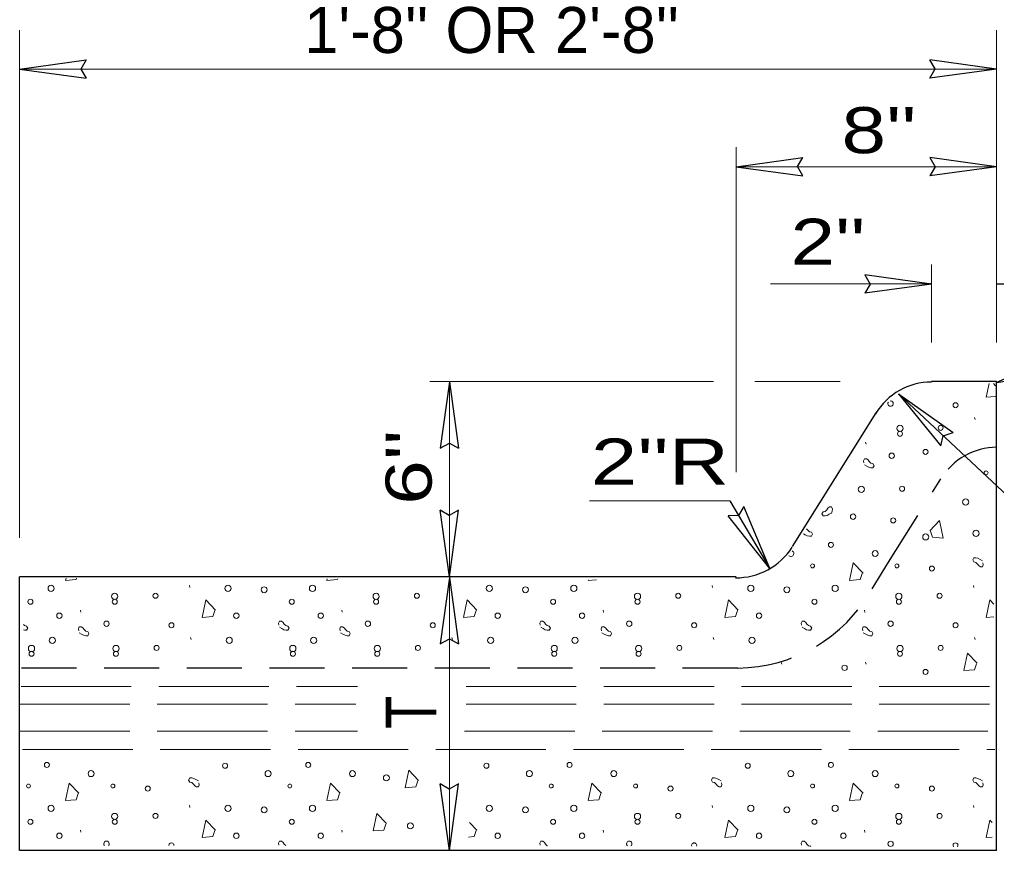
# Model space of a CAD drawing. Extents: x -516 to -145, y 130 to 404.
# Drawn here: x -426.32 to -401.32, y 205.73 to 227 of the extents above; entities that cross this region are included whole.
import ezdxf

# ---------------------------------------------------------------- set-up
doc = ezdxf.new("R2010")
doc.units = 0
doc.header["$LTSCALE"] = 0.47
doc.linetypes.add('LONG_DASHED', pattern=[7.5, 6, -1.5])
doc.linetypes.add('MEDIUM_DASHED', pattern=[4.5, 3, -1.5])
doc.layers.add('1', color=7, linetype='Continuous', lineweight=13)
doc.layers.add('2', color=7, linetype='Continuous', lineweight=13)

msp = doc.modelspace()

# ---------------------------------------------------------------- linework, layer by layer
at = {"layer": '1', "lineweight": 25}
for p, q in [((-426.3162, 225.7326), (-424.6132, 225.9666)), ((-401.3169, 225.7343), (-403.0199, 225.9683)), ((-426.3162, 225.7326), (-424.6132, 225.4986)), ((-401.3169, 225.7343), (-403.0199, 225.5003)), ((-407.9754, 223.2342), (-406.2724, 223.4682)), ((-401.3177, 223.2327), (-403.0207, 223.4667)), ((-407.9757, 223.2333), (-407.9332, 223.2333)), ((-407.9754, 223.2342), (-406.2724, 223.0002)), ((-401.3177, 223.2327), (-403.0207, 222.9987)), ((-401.3174, 223.2335), (-401.3599, 223.2335)), ((-402.9777, 220.2327), (-404.6807, 220.4667)), ((-402.9777, 220.2327), (-404.6807, 219.9987)), ((-402.9774, 220.2335), (-403.0199, 220.2335)), ((-415.3158, 217.7323), (-415.5498, 216.0293)), ((-415.3167, 217.7326), (-415.3167, 217.6901)), ((-415.3158, 217.7323), (-415.0818, 216.0293)), ((-403.826, 217.4228), (-403.795, 217.3938)), ((-403.8252, 217.4232), (-402.7431, 216.0875)), ((-403.8252, 217.4232), (-402.4229, 216.4288)), ((-407.1178, 212.954), (-407.7805, 214.5402)), ((-415.3173, 212.7403), (-415.5513, 214.4433)), ((-415.3173, 212.7403), (-415.0833, 214.4433)), ((-407.1178, 212.954), (-408.1837, 214.3026)), ((-415.3165, 212.7399), (-415.3165, 212.7824)), ((-407.1169, 212.9542), (-407.1385, 212.9908)), ((-415.3158, 212.7239), (-415.5498, 211.0209)), ((-415.3167, 212.7243), (-415.3167, 212.6818)), ((-415.3158, 212.7239), (-415.0818, 211.0209)), ((-415.3173, 205.7346), (-415.5513, 207.4376)), ((-415.3173, 205.7346), (-415.0833, 207.4376)), ((-415.3165, 205.7343), (-415.3165, 205.7768))]:
    msp.add_line(p, q, dxfattribs=at)
at = {"layer": '1'}
for p, q in [((-401.3403, 217.6305), (-401.3947, 217.6871)), ((-414.6112, 206.2533), (-414.8007, 206.4507))]:
    msp.add_line(p, q, dxfattribs=at)
at = {"layer": '1', "lineweight": 25}
for points in [[(-424.6132, 225.9666), (-424.745, 225.7302), (-424.6132, 225.4986)], [(-403.0199, 225.5003), (-402.8882, 225.7367), (-403.0199, 225.9683)], [(-406.2724, 223.0002), (-406.4042, 223.2366), (-406.2724, 223.4682)], [(-403.0207, 223.4667), (-402.889, 223.2303), (-403.0207, 222.9987)], [(-404.6807, 220.4667), (-404.549, 220.2303), (-404.6807, 219.9987)], [(-402.7431, 216.0875), (-402.6774, 216.3501), (-402.4229, 216.4288)], [(-415.5498, 216.0293), (-415.3134, 216.161), (-415.0818, 216.0293)], [(-407.7805, 214.5402), (-407.9173, 214.3067), (-408.1837, 214.3026)], [(-415.0833, 214.4433), (-415.3197, 214.3115), (-415.5513, 214.4433)], [(-415.5498, 211.0209), (-415.3134, 211.1527), (-415.0818, 211.0209)], [(-415.0833, 207.4376), (-415.3197, 207.3058), (-415.5513, 207.4376)]]:
    msp.add_lwpolyline(points, dxfattribs=at)
at = {"layer": '1'}
for points in [[(-401.5037, 217.6871), (-401.5777, 217.333), (-401.3424, 217.3512)], [(-401.8638, 216.7683), (-401.8763, 216.8172), (-401.8778, 216.8185)], [(-404.6648, 216.1838), (-404.6523, 216.135), (-404.6508, 216.1337)], [(-404.6965, 215.6035), (-404.6342, 215.5723), (-404.5822, 215.5412), (-404.5302, 215.5307), (-404.4782, 215.5307), (-404.447, 215.5827), (-404.4782, 215.6347), (-404.5302, 215.6452), (-404.5717, 215.6867), (-404.603, 215.7283), (-404.6445, 215.7595), (-404.6965, 215.7595), (-404.7173, 215.7075), (-404.707, 215.6555)], [(-405.5353, 214.3692), (-405.5977, 214.338), (-405.6497, 214.3068), (-405.7017, 214.2963), (-405.7537, 214.2963), (-405.7848, 214.3483), (-405.7537, 214.4003), (-405.7017, 214.4108), (-405.6602, 214.4523), (-405.6288, 214.494), (-405.5873, 214.5252), (-405.5353, 214.5252), (-405.5145, 214.4732), (-405.5248, 214.4212)], [(-405.524, 214.4192), (-405.5365, 214.3703), (-405.538, 214.369)], [(-403.0217, 213.9172), (-402.772, 214.177), (-402.6785, 213.7298), (-402.9488, 213.7507), (-403.0008, 213.9067)], [(-406.2582, 213.8416), (-406.2083, 213.8167), (-406.1563, 213.7855), (-406.1043, 213.775), (-406.0523, 213.775), (-406.0212, 213.827), (-406.0523, 213.879), (-406.1043, 213.8895), (-406.1458, 213.931), (-406.175, 213.9698)], [(-404.7315, 212.8327), (-404.9812, 213.0925), (-405.0747, 212.6453), (-404.8043, 212.6662), (-404.7523, 212.8222)], [(-401.6745, 213.149), (-401.7368, 213.1802), (-401.7888, 213.2113), (-401.8408, 213.2218), (-401.8928, 213.2218), (-401.924, 213.1698), (-401.8928, 213.1178), (-401.8408, 213.1073), (-401.7993, 213.0658), (-401.768, 213.0242), (-401.7265, 212.993), (-401.6745, 212.993), (-401.6537, 213.045), (-401.664, 213.097)], [(-425.1267, 212.7071), (-425.1397, 212.6453), (-424.8693, 212.6662), (-424.856, 212.7062)], [(-421.9575, 212.4685), (-421.97, 212.5173), (-421.9715, 212.5187)], [(-418.4431, 212.6847), (-418.4513, 212.6453), (-418.181, 212.6662), (-418.1752, 212.6838)], [(-415.2692, 212.4685), (-415.2817, 212.5173), (-415.2832, 212.5187)], [(-411.7595, 212.6623), (-411.763, 212.6453), (-411.5527, 212.6615)], [(-411.5527, 212.6615), (-411.5522, 212.6615), (-411.5518, 212.6615)], [(-408.5808, 212.4685), (-408.5933, 212.5173), (-408.5948, 212.5187)], [(-401.8925, 212.4685), (-401.905, 212.5173), (-401.9065, 212.5187)], [(-421.2995, 211.8868), (-421.5492, 212.1467), (-421.6427, 211.6995), (-421.3723, 211.7203), (-421.3203, 211.8763)], [(-414.6112, 211.8868), (-414.8608, 212.1467), (-414.9543, 211.6995), (-414.684, 211.7203), (-414.632, 211.8763)], [(-407.9228, 211.8868), (-408.1725, 212.1467), (-408.266, 211.6995), (-407.9957, 211.7203), (-407.9437, 211.8763)], [(-401.3825, 212.0408), (-401.4842, 212.1467), (-401.5777, 211.6995), (-401.3849, 211.7143)], [(-424.7585, 211.884), (-424.746, 211.8352), (-424.7445, 211.8338)], [(-418.0702, 211.884), (-418.0577, 211.8352), (-418.0562, 211.8338)], [(-411.3818, 211.884), (-411.3693, 211.8352), (-411.3678, 211.8338)], [(-404.6935, 211.884), (-404.681, 211.8352), (-404.6795, 211.8338)], [(-426.2155, 211.3789), (-426.1895, 211.3737), (-426.1375, 211.3737), (-426.1063, 211.4257), (-426.1375, 211.4777), (-426.1895, 211.4882), (-426.2161, 211.5148)], [(-419.6675, 211.4465), (-419.6052, 211.4153), (-419.5532, 211.3842), (-419.5012, 211.3737), (-419.4492, 211.3737), (-419.418, 211.4257), (-419.4492, 211.4777), (-419.5012, 211.4882), (-419.5427, 211.5297), (-419.574, 211.5713), (-419.6155, 211.6025), (-419.6675, 211.6025), (-419.6883, 211.5505), (-419.678, 211.4985)], [(-412.9792, 211.4465), (-412.9168, 211.4153), (-412.8648, 211.3842), (-412.8128, 211.3737), (-412.7608, 211.3737), (-412.7297, 211.4257), (-412.7608, 211.4777), (-412.8128, 211.4882), (-412.8543, 211.5297), (-412.8857, 211.5713), (-412.9272, 211.6025), (-412.9792, 211.6025), (-413, 211.5505), (-412.9897, 211.4985)], [(-406.2908, 211.4465), (-406.2285, 211.4153), (-406.1765, 211.3842), (-406.1245, 211.3737), (-406.0725, 211.3737), (-406.0413, 211.4257), (-406.0725, 211.4777), (-406.1245, 211.4882), (-406.166, 211.5297), (-406.1973, 211.5713), (-406.2388, 211.6025), (-406.2908, 211.6025), (-406.3117, 211.5505), (-406.3013, 211.4985)], [(-424.7902, 211.3037), (-424.7278, 211.2725), (-424.6758, 211.2413), (-424.6238, 211.2308), (-424.5718, 211.2308), (-424.5407, 211.2828), (-424.5718, 211.3348), (-424.6238, 211.3453), (-424.6653, 211.3868), (-424.6967, 211.4285), (-424.7382, 211.4597), (-424.7902, 211.4597), (-424.811, 211.4077), (-424.8007, 211.3557)], [(-418.1018, 211.3037), (-418.0395, 211.2725), (-417.9875, 211.2413), (-417.9355, 211.2308), (-417.8835, 211.2308), (-417.8523, 211.2828), (-417.8835, 211.3348), (-417.9355, 211.3453), (-417.977, 211.3868), (-418.0083, 211.4285), (-418.0498, 211.4597), (-418.1018, 211.4597), (-418.1227, 211.4077), (-418.1123, 211.3557)], [(-411.4135, 211.3037), (-411.3512, 211.2725), (-411.2992, 211.2413), (-411.2472, 211.2308), (-411.1952, 211.2308), (-411.164, 211.2828), (-411.1952, 211.3348), (-411.2472, 211.3453), (-411.2887, 211.3868), (-411.32, 211.4285), (-411.3615, 211.4597), (-411.4135, 211.4597), (-411.4343, 211.4077), (-411.424, 211.3557)], [(-404.7252, 211.3037), (-404.6628, 211.2725), (-404.6108, 211.2413), (-404.5588, 211.2308), (-404.5068, 211.2308), (-404.4757, 211.2828), (-404.5068, 211.3348), (-404.5588, 211.3453), (-404.6003, 211.3868), (-404.6317, 211.4285), (-404.6732, 211.4597), (-404.7252, 211.4597), (-404.746, 211.4077), (-404.7357, 211.3557)], [(-421.9288, 211.1348), (-421.9413, 211.1837), (-421.9428, 211.185)], [(-415.2405, 211.1348), (-415.253, 211.1837), (-415.2545, 211.185)], [(-408.5522, 211.1348), (-408.5647, 211.1837), (-408.5662, 211.185)], [(-401.8638, 211.1348), (-401.8763, 211.1837), (-401.8778, 211.185)], [(-401.8078, 210.5245), (-402.0575, 210.7843), (-402.151, 210.3372), (-401.8807, 210.358), (-401.8287, 210.514)], [(-406.8242, 210.5503), (-406.8117, 210.5015), (-406.8102, 210.5002)], [(-404.6648, 210.5503), (-404.6523, 210.5015), (-404.6508, 210.5002)], [(-416.1032, 207.5268), (-416.3528, 207.7866), (-416.4463, 207.3394), (-416.176, 207.3603), (-416.124, 207.5163)], [(-421.7395, 207.5155), (-421.8018, 207.5467), (-421.8538, 207.5778), (-421.9058, 207.5883), (-421.9578, 207.5883), (-421.989, 207.5363), (-421.9578, 207.4843), (-421.9058, 207.4738), (-421.8643, 207.4323), (-421.833, 207.3907), (-421.7915, 207.3595), (-421.7395, 207.3595), (-421.7187, 207.4115), (-421.729, 207.4635)], [(-408.3628, 207.5155), (-408.4252, 207.5467), (-408.4772, 207.5778), (-408.5292, 207.5883), (-408.5812, 207.5883), (-408.6123, 207.5363), (-408.5812, 207.4843), (-408.5292, 207.4738), (-408.4877, 207.4323), (-408.4563, 207.3907), (-408.4148, 207.3595), (-408.3628, 207.3595), (-408.342, 207.4115), (-408.3523, 207.4635)], [(-401.6745, 207.5155), (-401.7368, 207.5467), (-401.7888, 207.5778), (-401.8408, 207.5883), (-401.8928, 207.5883), (-401.924, 207.5363), (-401.8928, 207.4843), (-401.8408, 207.4738), (-401.7993, 207.4323), (-401.768, 207.3907), (-401.7265, 207.3595), (-401.6745, 207.3595), (-401.6537, 207.4115), (-401.664, 207.4635)], [(-424.7965, 207.1992), (-425.0462, 207.459), (-425.1397, 207.0118), (-424.8693, 207.0327), (-424.8173, 207.1887)], [(-418.1082, 207.1992), (-418.3578, 207.459), (-418.4513, 207.0118), (-418.181, 207.0327), (-418.129, 207.1887)], [(-411.4198, 207.1992), (-411.6695, 207.459), (-411.763, 207.0118), (-411.4927, 207.0327), (-411.4407, 207.1887)], [(-404.7315, 207.1992), (-404.9812, 207.459), (-405.0747, 207.0118), (-404.8043, 207.0327), (-404.7523, 207.1887)], [(-421.9575, 206.835), (-421.97, 206.8838), (-421.9715, 206.8852)], [(-408.5808, 206.835), (-408.5933, 206.8838), (-408.5948, 206.8852)], [(-401.8925, 206.835), (-401.905, 206.8838), (-401.9065, 206.8852)], [(-421.2995, 206.2533), (-421.5492, 206.5132), (-421.6427, 206.066), (-421.3723, 206.0868), (-421.3203, 206.2428)], [(-416.9215, 206.4213), (-417.1712, 206.6811), (-417.2647, 206.2339), (-416.9943, 206.2548), (-416.9423, 206.4108)], [(-407.9228, 206.2533), (-408.1725, 206.5132), (-408.266, 206.066), (-407.9957, 206.0868), (-407.9437, 206.2428)], [(-401.4247, 206.4512), (-401.4842, 206.5132), (-401.5777, 206.066), (-401.4274, 206.0776)], [(-424.7585, 206.2505), (-424.746, 206.2017), (-424.7445, 206.2003)], [(-418.0702, 206.2505), (-418.0577, 206.2017), (-418.0562, 206.2003)], [(-414.8245, 206.076), (-414.684, 206.0868), (-414.632, 206.2428)], [(-411.3818, 206.2505), (-411.3693, 206.2017), (-411.3678, 206.2003)], [(-404.6935, 206.2505), (-404.681, 206.2017), (-404.6795, 206.2003)], [(-419.5037, 205.8573), (-419.5427, 205.8962), (-419.574, 205.9378), (-419.6155, 205.969), (-419.6675, 205.969), (-419.6883, 205.917), (-419.678, 205.865)], [(-412.8032, 205.8528), (-412.8128, 205.8547), (-412.8543, 205.8962), (-412.8857, 205.9378), (-412.9272, 205.969), (-412.9792, 205.969), (-413, 205.917), (-412.9897, 205.865)], [(-406.0687, 205.8378), (-406.0725, 205.8442), (-406.1245, 205.8547), (-406.166, 205.8962), (-406.1973, 205.9378), (-406.2388, 205.969), (-406.2908, 205.969), (-406.3117, 205.917), (-406.3013, 205.865)]]:
    msp.add_lwpolyline(points, dxfattribs=at)
for centre, radius in [((-402.364, 217.1305), 0.0642), ((-403.786, 216.5373), 0.0797), ((-402.7435, 216.5513), 0.0642), ((-403.7852, 216.4008), 0.0642), ((-403.997, 215.8367), 0.0688), ((-403.1308, 215.9367), 0.0642), ((-401.5818, 215.3988), 0.05), ((-404.774, 214.9782), 0.0797), ((-403.7315, 214.9922), 0.0642), ((-402.1018, 214.6502), 0.0797), ((-404.985, 214.2775), 0.0688), ((-403.9582, 214.181), 0.0642), ((-403.1252, 213.7588), 0.077), ((-401.8393, 213.8482), 0.0797), ((-405.5523, 213.5555), 0.0642), ((-404.4202, 213.3343), 0.077), ((-406.0223, 213.018), 0.05), ((-403.863, 213.018), 0.05), ((-402.9693, 212.95), 0.0642), ((-425.5085, 212.443), 0.0797), ((-420.9795, 212.443), 0.0797), ((-418.8202, 212.443), 0.0797), ((-414.2912, 212.443), 0.0797), ((-412.1318, 212.443), 0.0797), ((-407.6028, 212.443), 0.0797), ((-405.4435, 212.443), 0.0797), ((-423.8797, 212.2375), 0.0797), ((-422.8372, 212.2515), 0.0642), ((-420.057, 212.4062), 0.077), ((-417.1913, 212.2375), 0.0797), ((-416.1488, 212.2515), 0.0642), ((-413.3687, 212.4062), 0.077), ((-410.503, 212.2375), 0.0797), ((-409.4605, 212.2515), 0.0642), ((-406.6803, 212.4062), 0.077), ((-403.8147, 212.2375), 0.0797), ((-402.7722, 212.2515), 0.0642), ((-426.0382, 212.101), 0.0642), ((-423.8788, 212.101), 0.0642), ((-419.3498, 212.101), 0.0642), ((-417.1905, 212.101), 0.0642), ((-412.6615, 212.101), 0.0642), ((-410.5022, 212.101), 0.0642), ((-405.9732, 212.101), 0.0642), ((-403.8138, 212.101), 0.0642), ((-425.2975, 211.7423), 0.0688), ((-420.7685, 211.7423), 0.0688), ((-418.6092, 211.7423), 0.0688), ((-414.0802, 211.7423), 0.0688), ((-411.9208, 211.7423), 0.0688), ((-407.3918, 211.7423), 0.0688), ((-424.0907, 211.5368), 0.0688), ((-422.429, 211.497), 0.0642), ((-417.4023, 211.5368), 0.0688), ((-415.7407, 211.497), 0.0642), ((-410.714, 211.5368), 0.0688), ((-409.0523, 211.497), 0.0642), ((-404.0257, 211.5368), 0.0688), ((-402.364, 211.497), 0.0642), ((-425.4798, 211.1093), 0.0797), ((-420.9508, 211.1093), 0.0797), ((-418.7915, 211.1093), 0.0797), ((-414.2625, 211.1093), 0.0797), ((-412.1032, 211.1093), 0.0797), ((-407.5742, 211.1093), 0.0797), ((-426.0103, 210.9038), 0.0797), ((-426.0095, 210.7673), 0.0642), ((-423.851, 210.9038), 0.0797), ((-423.8502, 210.7673), 0.0642), ((-422.8085, 210.9178), 0.0642), ((-419.322, 210.9038), 0.0797), ((-419.3212, 210.7673), 0.0642), ((-417.1627, 210.9038), 0.0797), ((-417.1618, 210.7673), 0.0642), ((-416.1202, 210.9178), 0.0642), ((-412.6337, 210.9038), 0.0797), ((-412.6328, 210.7673), 0.0642), ((-410.4743, 210.9038), 0.0797), ((-410.4735, 210.7673), 0.0642), ((-409.4318, 210.9178), 0.0642), ((-403.786, 210.9038), 0.0797), ((-403.7852, 210.7673), 0.0642), ((-402.7435, 210.9178), 0.0642), ((-405.2038, 210.4087), 0.0688), ((-403.1308, 210.3032), 0.0642), ((-425.6173, 207.922), 0.0642), ((-424.4852, 207.7008), 0.077), ((-421.0567, 207.9017), 0.0642), ((-419.9562, 207.7008), 0.077), ((-418.929, 207.922), 0.0642), ((-417.7968, 207.7008), 0.077), ((-414.3683, 207.9017), 0.0642), ((-413.2678, 207.7008), 0.077), ((-412.2407, 207.922), 0.0642), ((-411.1085, 207.7008), 0.077), ((-407.68, 207.9017), 0.0642), ((-406.5795, 207.7008), 0.077), ((-405.5523, 207.922), 0.0642), ((-404.4202, 207.7008), 0.077), ((-416.9286, 207.5916), 0.077), ((-426.0873, 207.3845), 0.05), ((-423.928, 207.3845), 0.05), ((-423.0343, 207.3165), 0.0642), ((-419.399, 207.3845), 0.05), ((-412.7107, 207.3845), 0.05), ((-410.5513, 207.3845), 0.05), ((-409.6577, 207.3165), 0.0642), ((-406.0223, 207.3845), 0.05), ((-403.863, 207.3845), 0.05), ((-402.9693, 207.3165), 0.0642), ((-425.5085, 206.8095), 0.0797), ((-420.9795, 206.8095), 0.0797), ((-420.057, 206.7727), 0.077), ((-418.8202, 206.8095), 0.0797), ((-414.2912, 206.8095), 0.0797), ((-413.3687, 206.7727), 0.077), ((-412.1318, 206.8095), 0.0797), ((-407.6028, 206.8095), 0.0797), ((-406.6803, 206.7727), 0.077), ((-405.4435, 206.8095), 0.0797), ((-426.0382, 206.4675), 0.0642), ((-423.8797, 206.604), 0.0797), ((-423.8788, 206.4675), 0.0642), ((-422.8372, 206.618), 0.0642), ((-419.3498, 206.4675), 0.0642), ((-412.6615, 206.4675), 0.0642), ((-410.503, 206.604), 0.0797), ((-410.5022, 206.4675), 0.0642), ((-409.4605, 206.618), 0.0642), ((-405.9732, 206.4675), 0.0642), ((-403.8147, 206.604), 0.0797), ((-403.8138, 206.4675), 0.0642), ((-402.7722, 206.618), 0.0642), ((-416.3148, 206.3633), 0.077), ((-425.2975, 206.1088), 0.0688), ((-420.7685, 206.1088), 0.0688), ((-418.6092, 206.1088), 0.0688), ((-414.0802, 206.1088), 0.0688), ((-411.9208, 206.1088), 0.0688), ((-407.3918, 206.1088), 0.0688), ((-405.2325, 206.1088), 0.0688), ((-404.0257, 205.9033), 0.0688)]:
    msp.add_circle(centre, radius, dxfattribs=at)
for centre, radius, start, end in [((-404.0257, 217.1703), 0.0688, 144.96048, 102.41554), ((-406.5795, 213.3343), 0.077, 232.11331, 61.9248), ((-424.0907, 205.9033), 0.0688, 317.94474, 222.05526), ((-422.429, 205.8635), 0.0642, 354.4155, 185.5845), ((-410.714, 205.9033), 0.0688, 306.43316, 233.31189), ((-409.0523, 205.8635), 0.0642, 342.54992, 197.19512), ((-402.364, 205.8635), 0.0642, 327.90458, 211.84047)]:
    msp.add_arc(centre, radius, start, end, dxfattribs=at)
at = {"layer": '2'}
for p, q in [((-426.3166, 213.7334), (-426.3166, 226.7334)), ((-401.3166, 218.7334), (-401.3166, 226.7334)), ((-426.3166, 225.7334), (-401.3166, 225.7334)), ((-407.9766, 215.4134), (-407.9766, 223.7334)), ((-401.3166, 223.2334), (-407.9766, 223.2334)), ((-402.9766, 218.7334), (-402.9766, 220.7334)), ((-402.9766, 220.2334), (-407.0966, 220.2334)), ((-408.5566, 217.7334), (-415.8166, 217.7334)), ((-415.3166, 217.7334), (-415.3166, 212.7391)), ((-405.3166, 217.7334), (-407.4966, 217.7334)), ((-399.9666, 213.8034), (-403.8266, 217.4234)), ((-408.136, 214.6841), (-411.7329, 214.6841)), ((-415.3166, 205.7334), (-415.3166, 212.7251))]:
    msp.add_line(p, q, dxfattribs=at)
at = {"layer": '2', "lineweight": 25}
for p, q in [((-401.3166, 220.2334), (-398.5426, 220.2334)), ((-401.3256, 217.7136), (-399.8107, 218.3749)), ((-401.3256, 217.7136), (-399.6885, 217.9418)), ((-401.3166, 217.7334), (-402.9766, 217.7334)), ((-401.3166, 205.7334), (-401.3166, 217.7334)), ((-406.5366, 213.5134), (-404.3966, 216.9334)), ((-408.136, 214.6841), (-407.1166, 212.9534)), ((-426.3166, 205.7334), (-426.3166, 212.7334)), ((-407.9766, 212.7334), (-426.3166, 212.7334)), ((-401.3166, 205.7334), (-426.3166, 205.7334))]:
    msp.add_line(p, q, dxfattribs=at)
at = {"layer": '2', "linetype": 'MEDIUM_DASHED', "lineweight": 25}
for p, q in [((-404.0766, 213.1134), (-402.7381, 215.2435)), ((-407.9368, 210.4034), (-426.3167, 210.4034))]:
    msp.add_line(p, q, dxfattribs=at)
at = {"layer": '2', "linetype": 'LONG_DASHED', "lineweight": 25}
msp.add_line((-404.4966, 212.4334), (-404.0766, 213.1134), dxfattribs=at)
at = {"layer": '2', "linetype": 'LONG_DASHED'}
for p, q in [((-426.2784, 209.9334), (-417.6715, 209.9334)), ((-414.889, 209.9334), (-401.3166, 209.9334)), ((-426.3167, 209.4787), (-417.7124, 209.4787)), ((-414.889, 209.4787), (-401.3166, 209.4787)), ((-426.3166, 208.7834), (-417.6715, 208.7834)), ((-414.9299, 208.7834), (-401.3166, 208.7834)), ((-426.2401, 208.3186), (-401.3548, 208.3186))]:
    msp.add_line(p, q, dxfattribs=at)
at = {"layer": '2', "lineweight": 25}
for centre, radius, start, end in [((-402.9766, 216.0534), 1.67, 89.99998, 148.99964), ((-407.9766, 214.4134), 1.7, 269.32851, 327.32829)]:
    msp.add_arc(centre, radius, start, end, dxfattribs=at)
at = {"layer": '2', "linetype": 'MEDIUM_DASHED', "lineweight": 25}
for centre, radius, start, end in [((-401.3066, 214.3834), 1.67, 89.99998, 148.99964), ((-407.9566, 214.3634), 3.96, 270.28676, 330.28505)]:
    msp.add_arc(centre, radius, start, end, dxfattribs=at)

# ---------------------------------------------------------------- texts
at = {"layer": '2'}
msp.add_text("1'-8'' OR 2'-8''", height=1.178, dxfattribs=at).set_placement((-419.0327, 226.1456))
for s, width, p in [("8''", 1.3, (-405.2808, 223.5812)), ("2''", 1.3, (-406.5866, 220.7261)), ("2''R", 1.35, (-411.6936, 215.0988))]:
    msp.add_text(s, height=1.178, dxfattribs=dict(at, width=width)).set_placement(p)
for s, height, width, p in [("6''", 1.178, 1.3, (-415.771, 214.5833)), ('T', 1.3, 0.8, (-415.647, 208.8454))]:
    msp.add_text(s, height=height, rotation=90, dxfattribs=dict(at, width=width)).set_placement(p)

doc.saveas('drawing.dxf')
